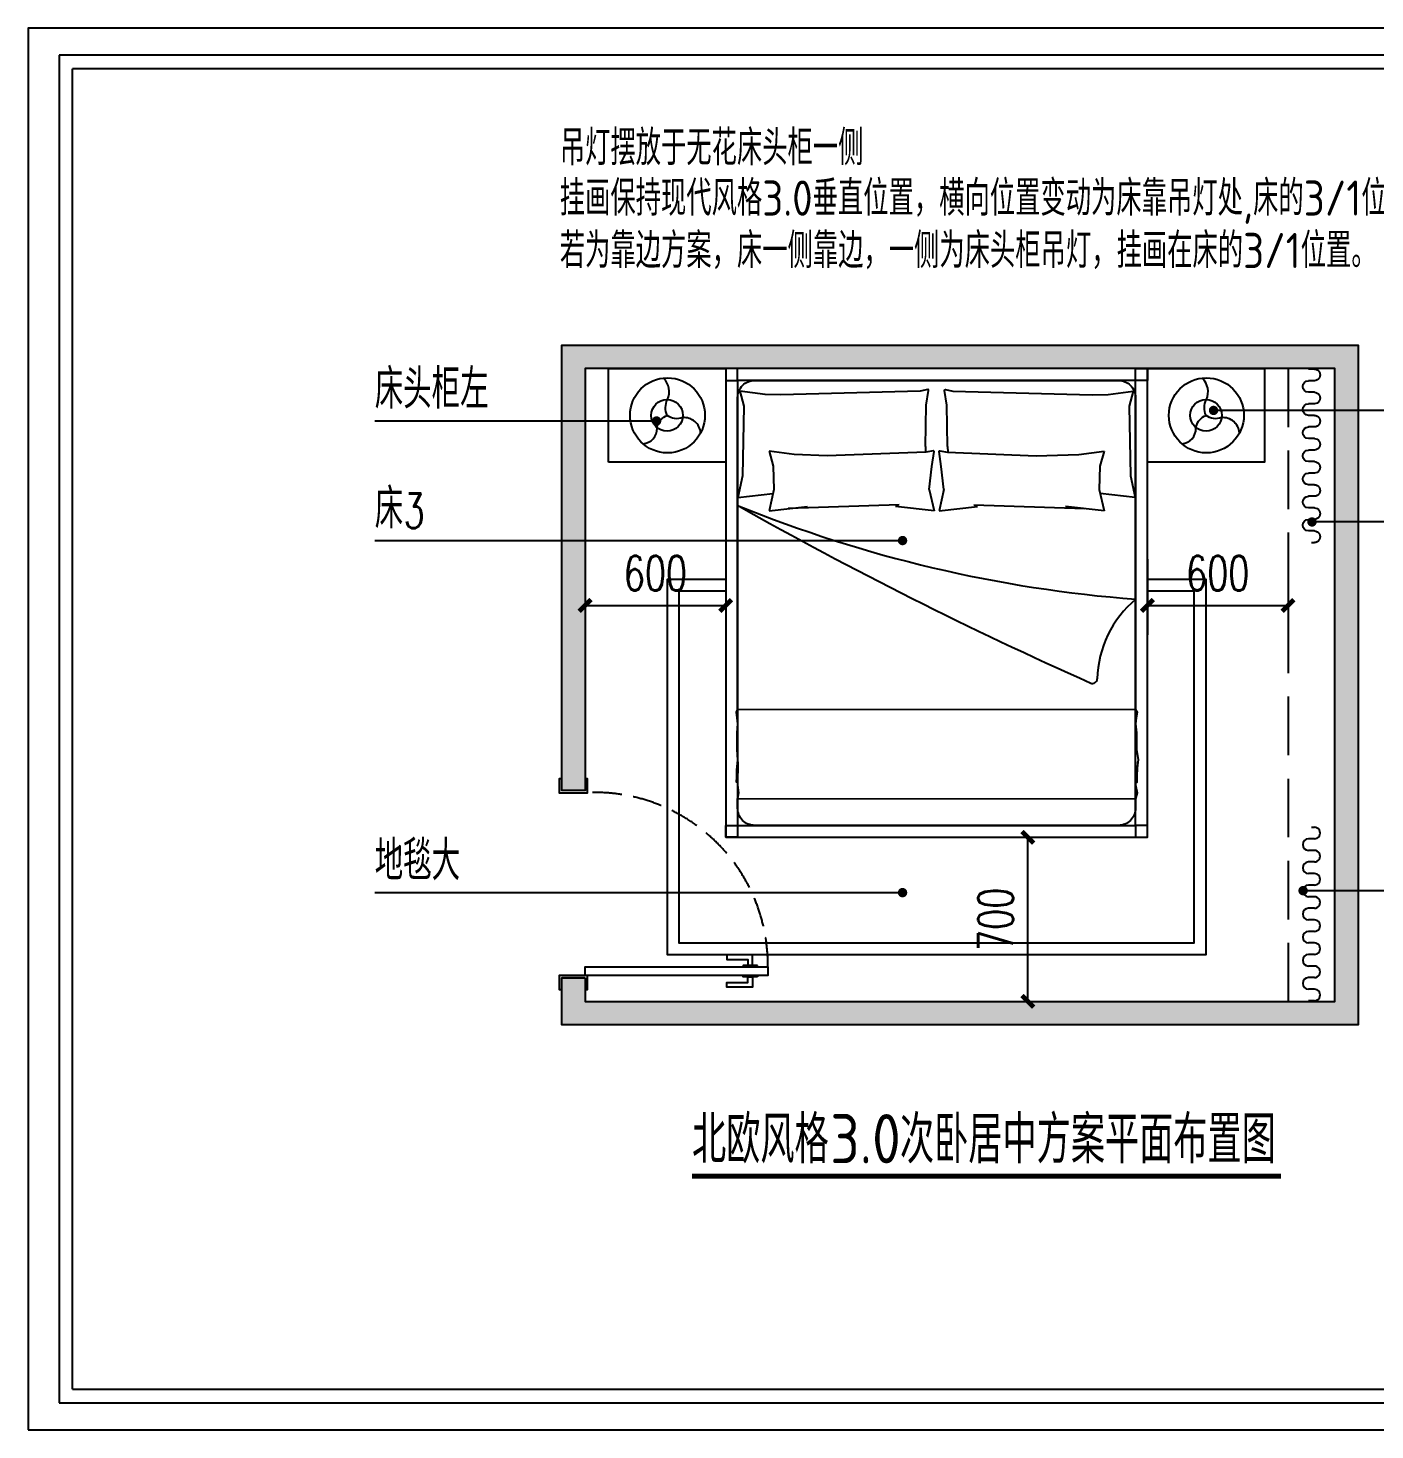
# Model space of a CAD drawing. Extents: x 23971 to 232415, y -48119 to 67869.
# Drawn here: x 132332 to 138080, y 28417 to 34397 of the extents above; entities that cross this region are included whole.
import ezdxf

# ---------------------------------------------------------------- set-up
doc = ezdxf.new("R2010")
doc.units = 0
doc.header["$LTSCALE"] = 1000
doc.header["$MEASUREMENT"] = 0
doc.linetypes.add('DASH', pattern=[0.35, 0.25, -0.1])
doc.linetypes.add('HIDDEN5', pattern=[0.08, 0.04, -0.04])
for name, color, linetype in [('DIM_SYMB', 3, 'Continuous'), ('DS-DRAPERY', 32, 'Continuous'), ('PM-家具', 146, 'Continuous'), ('PUB_DIM', 3, 'Continuous'), ('PUB_TEXT', 7, 'Continuous'), ('WALL', 9, 'Continuous'), ('活动家具', 7, 'Continuous')]:
    doc.layers.add(name, color=color, linetype=linetype)
doc.styles.add('_TCH_DIM', font='SIMPLEX', dxfattribs={"bigfont": 'GBCBIG'})
doc.styles.add('_TCH_DIM_T3', font='SIMPLEX', dxfattribs={"width": 0.705882, "bigfont": 'GBCBIG'})
doc.styles.get("Standard").update_dxf_attribs({"font": 'gbenor.shx', "bigfont": 'gbcbig.shx'})
doc.dimstyles.new('_TCH_ARCH&&50', dxfattribs={"dimtxt": 148.75, "dimasz": 50, "dimexe": 125, "dimexo": 150, "dimgap": 63.125, "dimtad": 1, "dimdec": 0, "dimzin": 0, "dimdsep": 46, "dimtxsty": '_TCH_DIM_T3', "dimblk": 'ARCHTICK', "dimcen": 0.09, "dimclrt": 7, "dimazin": 2, "dimtfac": 1, "dimtdec": 0, "dimtix": 1, "dimtmove": 2, "dimatfit": 3, "dimfxl": 100, "dimtolj": 1, "dimtzin": 0, "dimarcsym": 0})

# ---------------------------------------------------------------- blocks, each defined once
blk = doc.blocks.new('次卧摆放方案图框')
at = {"color": 251}
for p, q in [((25027, 17757), (372, 17757)), ((372, 17757), (372, 493)), ((372, 493), (25027, 493))]:
    blk.add_line(p, q, dxfattribs=at)
for p, q in [((24853, 17583), (546, 17583)), ((546, 667), (546, 17583)), ((546, 667), (24853, 667))]:
    blk.add_line(p, q)
blk.add_lwpolyline([(-25, 145), (25375, 145), (25375, 18105), (-25, 18105)], close=True)
blk = doc.blocks.new('次卧床头柜')
at = {"layer": 'PM-家具'}
blk.add_lwpolyline([(-2628.6, -31351.7), (-2628.6, -30951.7), (-2128.6, -30951.7), (-2128.6, -31351.7)], close=True, dxfattribs=at)
at = {"layer": 'PM-家具', "color": 251}
for points in [[(-2378.6, -31151.7, -0.228099), (-2377, -31084.2, 0.317646), (-2394.4, -30992.6)], [(-2481.4, -31272.9, 0.398826), (-2421.6, -31206.5, -0.069197), (-2420.8, -31199.6, -0.240714), (-2378.6, -31151.7, 0.240714)], [(-2235.7, -31226.7, 0.414712), (-2311.8, -31161.4, -0.258086), (-2378.6, -31151.7)]]:
    blk.add_lwpolyline(points, format="xyb", dxfattribs=at)
at = {"layer": 'PM-家具'}
blk.add_circle((-2377, -31151.7), 160, dxfattribs=at)
at = {"layer": 'PM-家具', "color": 251}
blk.add_circle((-2378.6, -31151.7), 67.5, dxfattribs=at)
blk = doc.blocks.new('次卧1800床')
at = {"color": 251, "linetype": 'Continuous', "lineweight": -2}
for p, q in [((19014.4, -30087.8), (18907.1, -30073.8)), ((18907.1, -30073.8), (18924.4, -30137.9)), ((19014.4, -30087.8), (18907.1, -30073.8)), ((18907.1, -30073.8), (18924.4, -30137.9)), ((19575.5, -30077.8), (19154.5, -30093.5)), ((19575.5, -30077.8), (19154.5, -30093.5)), ((19602.1, -30138.4), (19611.3, -30075)), ((19602.1, -30138.4), (19611.3, -30075)), ((19641.4, -30138.4), (19632.2, -30075)), ((19641.4, -30138.4), (19632.2, -30075)), ((19668, -30077.8), (20047, -30093.5)), ((19668, -30077.8), (20047, -30093.5)), ((20229.1, -30087.8), (20336.4, -30073.8)), ((20229.1, -30087.8), (20336.4, -30073.8)), ((20336.4, -30073.8), (20319.1, -30137.9)), ((20336.4, -30073.8), (20319.1, -30137.9)), ((18924.4, -30137.9), (18927.3, -30236.4)), ((18924.4, -30137.9), (18927.3, -30236.4)), ((19154.5, -30093.5), (19014.4, -30087.8)), ((19154.5, -30093.5), (19014.4, -30087.8)), ((19590.8, -30236.4), (19602.1, -30138.4)), ((19590.8, -30236.4), (19602.1, -30138.4)), ((19652.7, -30236.4), (19641.4, -30138.4)), ((19652.7, -30236.4), (19641.4, -30138.4)), ((20047, -30093.5), (20229.1, -30087.8)), ((20047, -30093.5), (20229.1, -30087.8)), ((20319.1, -30137.9), (20316.2, -30236.4)), ((20319.1, -30137.9), (20316.2, -30236.4)), ((18927.3, -30236.4), (18907.1, -30327.8)), ((18927.3, -30236.4), (18907.1, -30327.8)), ((19590.8, -30236.4), (19611, -30327.8)), ((19590.8, -30236.4), (19611, -30327.8)), ((19652.7, -30236.4), (19632.5, -30327.8)), ((19652.7, -30236.4), (19632.5, -30327.8)), ((20316.2, -30236.4), (20336.4, -30327.8)), ((20316.2, -30236.4), (20336.4, -30327.8)), ((18907.1, -30327.8), (19071.1, -30309)), ((18907.1, -30327.8), (19071.1, -30309)), ((19462.5, -30302.7), (18989.1, -30318.4)), ((19462.5, -30302.7), (18989.1, -30318.4)), ((19611, -30327.8), (19447, -30309)), ((19611, -30327.8), (19447, -30309)), ((19632.5, -30327.8), (19796.5, -30309)), ((19632.5, -30327.8), (19796.5, -30309)), ((19781, -30302.7), (20254.4, -30318.4)), ((19781, -30302.7), (20254.4, -30318.4)), ((20336.4, -30327.8), (20172.4, -30309)), ((20336.4, -30327.8), (20172.4, -30309)), ((18772.8, -31555.7), (20470.7, -31555.8))]:
    blk.add_line(p, q, dxfattribs=at)
at = {"color": 251, "linetype": 'HIDDEN5', "lineweight": -2}
for p, q in [((19608.2, -30071.6), (19575.5, -30077.8)), ((19608.2, -30071.6), (19575.5, -30077.8)), ((19610.7, -30072.5), (19608.2, -30071.6)), ((19610.7, -30072.5), (19608.2, -30071.6)), ((19611.3, -30075), (19610.7, -30072.5)), ((19611.3, -30075), (19610.7, -30072.5)), ((19632.2, -30075), (19632.8, -30072.5)), ((19632.2, -30075), (19632.8, -30072.5)), ((19632.8, -30072.5), (19635.4, -30071.6)), ((19632.8, -30072.5), (19635.4, -30071.6)), ((19635.4, -30071.6), (19668, -30077.8)), ((19635.4, -30071.6), (19668, -30077.8))]:
    blk.add_line(p, q, dxfattribs=at)
at = {"color": 251}
for points in [[(18772.8, -29771.3), (18772.8, -29720.5), (18722, -29720.5), (18722, -29771.3)], [(20470.8, -29771.3), (20470.8, -29720.5), (20521.6, -29720.5), (20521.6, -29771.3)], [(18772.8, -31669.7), (18772.8, -31720.5), (18722, -31720.5), (18722, -31669.7)], [(20470.8, -31669.7), (20470.8, -31720.5), (20521.6, -31720.5), (20521.6, -31669.7)]]:
    blk.add_lwpolyline(points, close=True, dxfattribs=at)
blk.add_lwpolyline([(18722, -29720.5), (18722, -31720.5), (20521.6, -31720.5), (20521.6, -29720.5)], close=True)
for points in [[(20470.8, -31174.7), (20470.8, -29771.3), (18772.8, -29771.3), (18772.8, -31174.5)], [(18772.8, -31174.5), (18772.8, -31669.7), (20470.8, -31669.7), (20470.8, -31174.7)]]:
    blk.add_lwpolyline(points)
at = {"linetype": 'Continuous', "lineweight": -2}
for points in [[(18772.8, -31174.5), (18772.8, -29844.3, -0.414214), (18845.8, -29771.3), (20397.7, -29771.3, -0.414214), (20470.8, -29844.3), (20470.8, -31174.7)], [(20470.7, -31555.8), (20470.8, -31596.7, -0.414214), (20397.7, -31669.7), (18845.8, -31669.7, -0.414214), (18772.8, -31596.7), (18772.8, -31555.7)]]:
    blk.add_lwpolyline(points, format="xyb", dxfattribs=at)
at = {"color": 251, "linetype": 'Continuous', "lineweight": -2}
for points in [[(19574.9, -30052.7), (19578.1, -29877.4), (19587.4, -29814), (19586.7, -29811.5), (19584.2, -29810.6), (19551.6, -29816.7), (18957.5, -29832.4), (18889.8, -29830.9), (18782.5, -29816.9), (18799.9, -29881), (18794.1, -30179), (18773.8, -30270.3), (18923.6, -30253.2)], [(19574.9, -30052.7), (19578.1, -29877.4), (19587.4, -29814), (19586.7, -29811.5), (19584.2, -29810.6), (19551.6, -29816.7), (18957.5, -29832.4), (18889.8, -29830.9), (18782.5, -29816.9), (18799.9, -29881), (18794.1, -30179), (18773.8, -30270.3), (18923.6, -30253.2)], [(19668.6, -30052.7), (19665.4, -29877.4), (19656.1, -29814), (19656.8, -29811.5), (19659.3, -29810.6), (19691.9, -29816.7), (20286, -29832.4), (20353.7, -29830.9), (20461, -29816.9), (20443.6, -29881), (20449.4, -30179), (20469.7, -30270.3), (20319.9, -30253.2)], [(19668.6, -30052.7), (19665.4, -29877.4), (19656.1, -29814), (19656.8, -29811.5), (19659.3, -29810.6), (19691.9, -29816.7), (20286, -29832.4), (20353.7, -29830.9), (20461, -29816.9), (20443.6, -29881), (20449.4, -30179), (20469.7, -30270.3), (20319.9, -30253.2)], [(19574.9, -30052.7), (19574.3, -30077.9)], [(19574.9, -30052.7), (19574.3, -30077.9)], [(19668.6, -30052.7), (19669.2, -30077.9)], [(19668.6, -30052.7), (19669.2, -30077.9)], [(18772.8, -31174.5), (18766.1, -31186.1), (18769.6, -31210.4), (18772.8, -31236.9), (18769.1, -31274.3), (18769.1, -31346.2), (18772.8, -31389.6), (18767.5, -31433.1), (18767.5, -31486), (18773.8, -31399.1), (18772.8, -31497.1), (18776.2, -31531), (18772.8, -31555.7)], [(18772.8, -31174.5), (20470.8, -31174.7), (20477.4, -31186.2), (20474, -31210.5), (20470.8, -31237), (20474.5, -31274.4), (20474.5, -31346.3), (20481.9, -31389.7), (20476, -31433.3), (20476, -31486.1), (20480.9, -31399.2), (20470.7, -31497.2), (20478.4, -31531.1), (20470.7, -31555.8)]]:
    blk.add_lwpolyline(points, dxfattribs=at)
for centre, radius, start, end in [((27437.9, -14952.9), 17628.1, 240.55739, 246.04368), ((20899.4, -25085.3), 5635.7, 247.83041, 265.64572), ((27437.9, -14952.9), 17628.1, 240.55739, 246.04368), ((20899.4, -25085.3), 5635.7, 247.83041, 265.64572), ((20766.8, -31056.7), 459.5, 129.99691, 178.55401), ((20766.8, -31056.7), 459.5, 129.99691, 178.55401), ((20287.5, -31043.9), 20, 248.33224, 356.49135), ((20287.5, -31043.9), 20, 248.33224, 356.49135)]:
    blk.add_arc(centre, radius, start, end, dxfattribs=at)
blk = doc.blocks.new('door-swing-single1')
at = {"color": 0, "linetype": 'ByBlock'}
for points in [[(10, -10), (10, 110), (-50, 110), (-50, 100), (0, 100)], [(0, 0), (0, 100)], [(0, 0), (-50, 0), (-50, -10), (10, -10)], [(10, 0), (48, 0), (48, -780), (10, -780), (10, -10)]]:
    blk.add_lwpolyline(points, dxfattribs=at)
for points in [[(800, 0), (800, 100), (850, 100), (850, 110), (790, 110), (790, -10), (850, -10), (850, 0)], [(5, -715), (-40, -715), (-40, -605), (-20, -605), (-20, -695), (5, -695)], [(53, -715), (98, -715), (98, -605), (78, -605), (78, -695), (53, -695)], [(5, -735), (5, -675), (10, -675), (10, -735)], [(53, -735), (53, -675), (48, -675), (48, -735)]]:
    blk.add_lwpolyline(points, close=True, dxfattribs=at)
at = {"color": 250, "linetype": 'DASH', "ltscale": 0.5}
blk.add_arc((53.8, -42.6), 737.4, 269.54749, 3.31294, dxfattribs=at)
blk = doc.blocks.new('B14-1')
for p, q in [((-933, 124), (-933, 148)), ((-837, 148), (-837, 100)), ((-741, 148), (-741, 100)), ((-645, 148), (-645, 100)), ((-549, 148), (-549, 100)), ((-453, 148), (-453, 100)), ((-357, 148), (-357, 100)), ((-261, 148), (-261, 100)), ((-165, 148), (-165, 100)), ((-69, 148), (-69, 100)), ((27, 148), (27, 100)), ((123, 148), (123, 100)), ((219, 148), (219, 100)), ((315, 148), (315, 100)), ((411, 148), (411, 100)), ((507, 148), (507, 100))]:
    blk.add_line(p, q)
blk.add_lwpolyline([(-933, 124, 0, 0, 0), (-1137, 124, 90, 0, 0), (-1245, 124, 0, 0, 0)], format="xyseb")
for centre, start, end in [((-885, 148), 360, 180.0002), ((-693, 148), 360, 180.0002), ((-501, 148), 360, 180.0002), ((-309, 148), 360, 180.0002), ((-117, 148), 360, 180.0002), ((75, 148), 0, 180.0002), ((267, 148), 0, 180.0002), ((459, 148), 0, 180.0002), ((-789, 100), 180, 360), ((-597, 100), 180, 360), ((-405, 100), 180, 360), ((-213, 100), 180, 360), ((-21, 100), 180, 0), ((171, 100), 180, 0), ((363, 100), 180, 0)]:
    blk.add_arc(centre, 48, start, end)
blk = doc.blocks.new('_ArchTick')
at = {"color": 0, "linetype": 'ByBlock', "const_width": 0.4}
blk.add_lwpolyline([(-0.5, -0.5), (0.5, 0.5)], dxfattribs=at)
blk = doc.blocks.new('*D90')
at = {"layer": 'Defpoints', "color": 0, "transparency": 16777216}
for p in [(137108.6, 32281), (137708.6, 32281), (137708.6, 31934)]:
    blk.add_point(p, dxfattribs=at)
at = {"layer": 'PUB_DIM', "color": 0, "lineweight": -2, "transparency": 16777216}
for p, q in [((137108.6, 32131), (137108.6, 31809)), ((137708.6, 32131), (137708.6, 31809)), ((137108.6, 31934), (137708.6, 31934))]:
    blk.add_line(p, q, dxfattribs=at)
at = {"layer": 'PUB_DIM', "color": 0, "lineweight": -2, "transparency": 16777216, "xscale": 50, "yscale": 50, "zscale": 50, "rotation": 180}
blk.add_blockref('_ArchTick', (137108.6, 31934), dxfattribs=at)
at = {"layer": 'PUB_DIM', "color": 0, "lineweight": -2, "transparency": 16777216, "xscale": 50, "yscale": 50, "zscale": 50}
blk.add_blockref('_ArchTick', (137708.6, 31934), dxfattribs=at)
at = {"layer": 'PUB_DIM', "color": 7, "transparency": 16777216, "insert": (137408.6, 32071.5), "char_height": 148.75, "attachment_point": 5, "style": '_TCH_DIM_T3'}
blk.add_mtext('\\A1;600', dxfattribs=at)
blk = doc.blocks.new('*D91')
at = {"layer": 'Defpoints', "color": 0, "transparency": 16777216}
for p in [(134709, 32281), (135309, 32281), (135309, 31934)]:
    blk.add_point(p, dxfattribs=at)
at = {"layer": 'PUB_DIM', "color": 0, "lineweight": -2, "transparency": 16777216}
for p, q in [((134709, 32131), (134709, 31809)), ((135309, 32131), (135309, 31809)), ((134709, 31934), (135309, 31934))]:
    blk.add_line(p, q, dxfattribs=at)
at = {"layer": 'PUB_DIM', "color": 0, "lineweight": -2, "transparency": 16777216, "xscale": 50, "yscale": 50, "zscale": 50, "rotation": 180}
blk.add_blockref('_ArchTick', (134709, 31934), dxfattribs=at)
at = {"layer": 'PUB_DIM', "color": 0, "lineweight": -2, "transparency": 16777216, "xscale": 50, "yscale": 50, "zscale": 50}
blk.add_blockref('_ArchTick', (135309, 31934), dxfattribs=at)
at = {"layer": 'PUB_DIM', "color": 7, "transparency": 16777216, "insert": (135009, 32071.5), "char_height": 148.75, "attachment_point": 5, "style": '_TCH_DIM_T3'}
blk.add_mtext('\\A1;600', dxfattribs=at)
blk = doc.blocks.new('*D92')
at = {"layer": 'Defpoints', "color": 0, "transparency": 16777216}
for p in [(136208.8, 30945), (136598.5, 30945), (136208.8, 30245)]:
    blk.add_point(p, dxfattribs=at)
at = {"layer": 'PUB_DIM', "color": 0, "lineweight": -2, "transparency": 16777216}
for p, q in [((136358.8, 30945), (136723.5, 30945)), ((136598.5, 30245), (136598.5, 30945)), ((136358.8, 30245), (136723.5, 30245))]:
    blk.add_line(p, q, dxfattribs=at)
at = {"layer": 'PUB_DIM', "color": 0, "lineweight": -2, "transparency": 16777216, "xscale": 50, "yscale": 50, "zscale": 50}
for p, rotation in [((136598.5, 30945), 90), ((136598.5, 30245), 270)]:
    blk.add_blockref('_ArchTick', p, dxfattribs=dict(at, rotation=rotation))
at = {"layer": 'PUB_DIM', "color": 7, "transparency": 16777216, "insert": (136461, 30595), "char_height": 148.75, "attachment_point": 5, "rotation": 90, "style": '_TCH_DIM_T3'}
blk.add_mtext('\\A1;700', dxfattribs=at)

msp = doc.modelspace()

# ---------------------------------------------------------------- hatches: boundary and pattern name
at = {"layer": '活动家具'}
h = msp.add_hatch(dxfattribs=at)
h.set_pattern_fill('钢筋混凝土', color=251, scale=10, angle=180)
h.set_pattern_definition([(225, (131318.98, 68705.508), (17.67767, -17.67767), []), (230, (131318.98, 68705.51), (-71.72602, 6.27521), [7.5, -82.5]), (175, (131318.98, 68705.51), (13.87513, -75.21921), [6, -66]), (280.4514, (131313.004, 68706.03), (-57.85094, -68.94395), [6.37402, -70.11421]), (226.1842, (131318.98, 68685.51), (-106.7241, 16.5519), [11.25, -123.75]), (276.6356, (131310.09, 68686.89), (-93.46627, -97.4118), [9.56103, -105.1713]), (171.1842, (131318.98, 68685.51), (-93.4662, -97.41186), [9, -99]), (201, (131308.98, 68690.51), (-59.690705, 40.26189), [7.5, -82.5]), (146, (131308.98, 68690.51), (-24.33153, -72.515), [6, -66]), (251.4514, (131304.006, 68693.86), (-84.02226, -32.25305), [6.37402, -70.11421]), (217.5, (131318.98, 68705.508), (-1.215986, -33.289385), [0, -65.2, 0, -67, 0, -66.25]), (187.5, (131318.98, 68705.508), (-26.306954, -39.44117), [0, -38.2, 0, -63.7, 0, -25.25]), (147.5, (131341.28, 68705.508), (-53.382244, 2.255487), [0, -25, 0, -78, 0, -103.5]), (137.5, (131351.28, 68705.51), (-58.318617, -10.0105), [0, -32.5, 0, -51.8, 0, -73.5])])
h.paths.add_polyline_path([(138008.6, 33045), (134609, 33045.5), (134609, 31144.5), (134709, 31144.5), (134709, 32945.5), (137908.6, 32945), (137908.6, 30245), (134709, 30245), (134709, 30345), (134609, 30345), (134609, 30145), (138008.6, 30145)])

# ---------------------------------------------------------------- linework, layer by layer
at = {"layer": 'DIM_SYMB', "const_width": 20}
for points in [[(137400.7, 32766, 1), (137380.7, 32766, 1)], [(135004, 32721, 1), (135024, 32721, 1)], [(137821, 32290.2, 1), (137801, 32290.2, 1)], [(136053.6, 32210.9, 1), (136073.6, 32210.9, 1)], [(136053.6, 30708.9, 1), (136073.6, 30708.9, 1)], [(137782.9, 30717.3, 1), (137762.9, 30717.3, 1)]]:
    msp.add_lwpolyline(points, format="xyb", close=True, dxfattribs=at)
at = {"layer": 'DIM_SYMB'}
for points in [[(133811.2, 32721), (134402, 32721), (135014, 32721)], [(138703.1, 32766), (138024.8, 32766), (137390.7, 32766)], [(138703.1, 32290.2), (138024.8, 32290.2), (137811, 32290.2)], [(133811.2, 32210.9), (134402, 32210.9), (136063.6, 32210.9)], [(133811.2, 30708.9), (134402, 30708.9), (136063.6, 30708.9)], [(138615.6, 30717.3), (138024.8, 30717.3), (137772.9, 30717.3)]]:
    msp.add_lwpolyline(points, dxfattribs=at)
at = {"layer": 'DIM_SYMB', "const_width": 21}
msp.add_lwpolyline([(135165.2, 29498.8), (137678.4, 29498.8)], dxfattribs=at)
at = {"layer": 'PM-家具'}
msp.add_lwpolyline([(135309, 32045), (135058.8, 32045), (135058.8, 30445), (137358.8, 30445), (137358.8, 32045), (137108.6, 32045)], dxfattribs=at)
at = {"layer": 'PM-家具', "color": 251}
msp.add_lwpolyline([(135309, 31995), (135108.8, 31995), (135108.8, 30495), (137308.8, 30495), (137308.8, 31995), (137108.6, 31995)], dxfattribs=at)
at = {"layer": 'WALL', "color": 251, "linetype": 'DASH'}
msp.add_line((137708.6, 32945), (137708.6, 30245), dxfattribs=at)
at = {"layer": 'WALL'}
msp.add_lwpolyline([(134709, 30345), (134709, 30245), (137908.6, 30245), (137908.6, 32945), (134709, 32945), (134709, 31145), (134609, 31145), (134609, 33045), (138008.6, 33045), (138008.6, 30145), (134609, 30145), (134609, 30345)], close=True, dxfattribs=at)

# ---------------------------------------------------------------- block references
at = {"xscale": 0.3330153595476334, "yscale": 0.3330153595476334, "zscale": 0.3330153595476334}
msp.add_blockref('次卧摆放方案图框', (132340.1, 28368.2), dxfattribs=at)
at = {"layer": 'DS-DRAPERY', "yscale": 0.5138421538021635, "zscale": 0.5138421538021635, "rotation": 270}
for p, xscale in [((137744.9, 32681.8), -0.5138421538021635), ((137744.9, 30508.2), 0.5138421538021635)]:
    msp.add_blockref('B14-1', p, dxfattribs=dict(at, xscale=xscale))
at = {"layer": 'PM-家具'}
for name, p in [('次卧床头柜', (137437.6, 63896.7)), ('次卧1800床', (116587, 62665.5)), ('次卧床头柜', (139737.2, 63896.7))]:
    msp.add_blockref(name, p, dxfattribs=at)
at = {"layer": 'PM-家具', "rotation": 90.00000000000001}
msp.add_blockref('door-swing-single1', (134709, 30345), dxfattribs=at)

# ---------------------------------------------------------------- texts
at = {"char_height": 150, "attachment_point": 1}
for s, width, insert in [('吊灯摆放于无花床头柜一侧', 1734.523, (134600.9, 33961.9)), ('挂画保持现代风格3.0垂直位置，横向位置变动为床靠吊灯处,床的3/1位置', 4183.794, (134600.9, 33746.9)), ('若为靠边方案，床一侧靠边，一侧为床头柜吊灯，挂画在床的3/1位置。', 4427.048, (134600.9, 33523.3))]:
    msp.add_mtext_dynamic_manual_height_columns(s, width=width, gutter_width=1750, heights=[0], dxfattribs=dict(at, insert=insert))
at = {"layer": 'PUB_TEXT', "style": '_TCH_DIM'}
for s, height, p in [('床头柜左', 168.79, (133811.2, 32773.5)), ('床', 168.8, (133811.2, 32263.4)), ('地毯大', 168.79, (133811.2, 30761.4))]:
    msp.add_text(s, height=height, dxfattribs=at).set_placement(p)
at = {"layer": 'PUB_TEXT', "style": '_TCH_DIM', "width": 0.705882}
msp.add_text('3', height=148.8, dxfattribs=at).set_placement((133934.1, 32263.4))
at = {"layer": 'PUB_TEXT'}
for s, height, p in [('北欧风格', 202.55, (135165.2, 29554.2)), ('3.0', 210, (135755, 29554.2)), ('次卧居中方案平面布置图', 202.553, (136052.5, 29554.2))]:
    msp.add_text(s, height=height, dxfattribs=at).set_placement(p)

# ---------------------------------------------------------------- dimensions: what is measured, and where the dimension line sits
at = {"layer": 'PUB_DIM'}
for p1, p2, distance, picture, middle in [((134709, 32281), (135309, 32281), -347, '*D91', (135009, 32071.5)), ((137108.6, 32281), (137708.6, 32281), -347, '*D90', (137408.6, 32071.5)), ((136208.8, 30245), (136208.8, 30945), -389.7, '*D92', (136461, 30595))]:
    dim = msp.add_aligned_dim(p1=p1, p2=p2, distance=distance, dimstyle='_TCH_ARCH&&50', dxfattribs=at)
    dim.commit()
    dim.dimension.update_dxf_attribs({"geometry": picture, "text_midpoint": middle})

doc.saveas('drawing.dxf')
